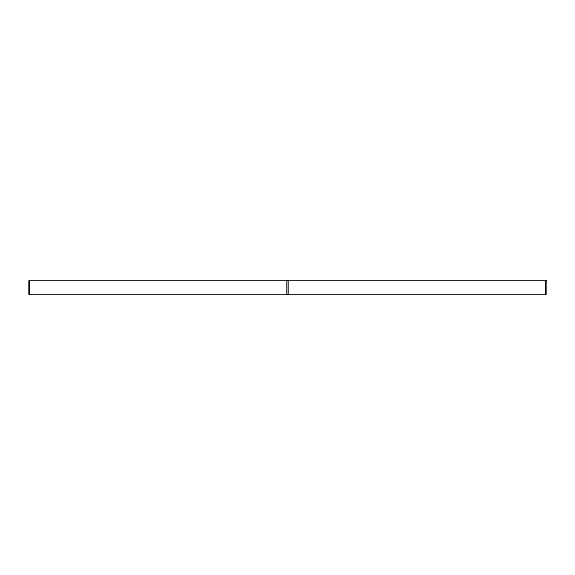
<?xml version="1.0" encoding="UTF-8"?>
<svg xmlns="http://www.w3.org/2000/svg" width="575" height="575" viewBox="0 0 575 575"><rect width="100%" height="100%" fill="white"/><g stroke="black" fill="none" stroke-linecap="round" stroke-linejoin="round"><path stroke-width="0.86" d="M545.452 280.535L545.452 294.465M288.298 280.535L288.298 294.465M286.702 280.535L286.702 294.465M29.548 280.535L29.548 294.465M546.25 280.535L28.75 280.535L28.75 294.465L546.25 294.465L546.25 280.535"/></g></svg>
